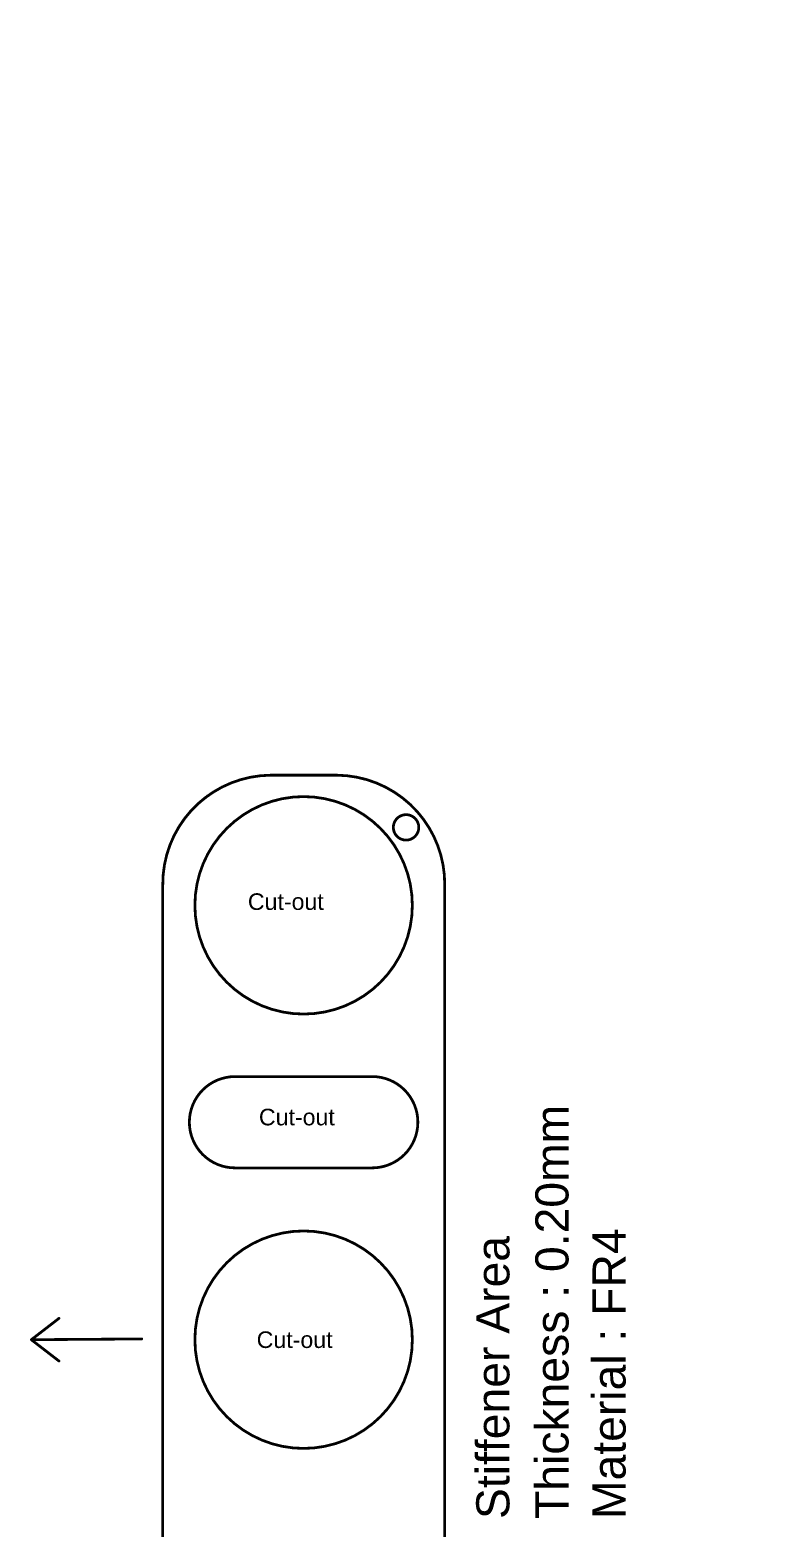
# Model space of a CAD drawing. Header units: inches. Extents: x -17 to 443, y -40 to 218.
# Drawn here: x 103.7 to 138.3, y -5.3 to 63.6 of the extents above; entities that cross this region are included whole.
import ezdxf

# ---------------------------------------------------------------- set-up
doc = ezdxf.new("R2010")
doc.units = ezdxf.units.IN
for name, color, linetype in [('Board Outline', 216, 'Continuous'), ('Bottom Layer', 5, 'Continuous'), ('Fabrication', 76, 'Continuous')]:
    doc.layers.add(name, color=color, linetype=linetype)
doc.styles.add('Arial', font='', dxfattribs={"height": 0.2})
doc.styles.get('Arial').set_extended_font_data('Arial')

msp = doc.modelspace()

# ---------------------------------------------------------------- linework, layer by layer
at = {"layer": 'Board Outline', "const_width": 0.127}
for points in [[(122.53, 130.003, -0.413783), (204.865, 47.835)], [(122.561, 125.533, -0.413672), (200.395, 47.828)], [(119.531, 120.843, -0.413759), (187.851, 52.659)], [(119.532, 116.373, -0.413759), (183.381, 52.651)], [(126.633, 82.916, -0.310195), (148.498, 51.179)], [(125.033, 78.742, -0.310195), (144.028, 51.171)]]:
    msp.add_lwpolyline(points, format="xyb", dxfattribs=at)
at = {"layer": 'Bottom Layer', "const_width": 0.305}
for points in [[(122.558, 128.802, -0.414214), (203.667, 47.792)], [(122.558, 128.141, -0.414214), (202.982, 47.827)], [(122.558, 127.481, -0.414214), (202.332, 47.827)], [(122.558, 126.821, -0.414214), (201.682, 47.827)], [(119.536, 119.632, -0.414214), (186.627, 52.653)], [(119.536, 118.972, -0.414214), (185.977, 52.653)], [(119.536, 118.312, -0.414213), (185.327, 52.653)], [(119.536, 117.651, -0.414214), (184.677, 52.653)], [(124.354, 81.933, -0.318827), (146.62, 51.305)], [(124.823, 82.453, -0.316333), (147.279, 51.243)], [(124.254, 81.257, -0.317468), (145.97, 51.255)], [(124.324, 80.509, -0.314144), (145.32, 51.18)]]:
    msp.add_lwpolyline(points, format="xyb", dxfattribs=at)
at = {"layer": 'Fabrication'}
for points, const_width in [([(122.53, 130.003, -0.413783), (204.865, 47.835)], 0.254), ([(122.561, 125.533, -0.413672), (200.395, 47.828)], 0.254), ([(119.531, 120.843, -0.413759), (187.851, 52.659)], 0.254), ([(119.532, 116.373, -0.413759), (183.381, 52.651)], 0.254), ([(126.633, 82.916, -0.310195), (148.498, 51.179)], 0.254), ([(125.033, 78.742, -0.310195), (144.028, 51.171)], 0.254), ([(109.814, 24.246, -0.414214), (114.757, 29.302)], 0.127), ([(117.837, 29.302, -0.414214), (122.78, 24.246)], 0.127), ([(109.814, 24.246, -0.244175), (111.892, 28.36)], 0.127), ([(111.652, 14.829, -0.198912), (113.137, 15.444)], 0.127), ([(119.445, 15.444, -0.198912), (120.93, 14.829)], 0.127), ([(111.037, 13.344, -0.198912), (111.652, 14.829)], 0.127), ([(120.93, 14.829, -0.198912), (121.545, 13.344)], 0.127), ([(111.652, 11.859, -0.198912), (111.037, 13.344)], 0.127), ([(121.545, 13.344, -0.198912), (120.93, 11.859)], 0.127), ([(113.137, 11.244, -0.198912), (111.652, 11.859)], 0.127), ([(120.93, 11.859, -0.198912), (119.445, 11.244)], 0.127)]:
    msp.add_lwpolyline(points, format="xyb", dxfattribs=dict(at, const_width=const_width))
at = {"layer": 'Fabrication', "const_width": 0.127}
for points in [[(114.757, 29.302), (117.837, 29.302)], [(109.814, -17.635), (109.814, 24.246)], [(122.78, 24.246), (122.78, -17.635)], [(113.137, 15.444), (119.445, 15.444)], [(113.137, 11.244), (119.445, 11.244)], [(103.769, 3.343), (105.039, 4.324)], [(103.769, 3.343), (108.849, 3.379)], [(103.769, 3.343), (105.039, 2.363)]]:
    msp.add_lwpolyline(points, dxfattribs=at)
at = {"layer": 'Fabrication'}
for points, const_width in [([(114.726, 29.302, 1), (114.789, 29.302, 1)], 0.0635), ([(114.726, 29.302, 1), (114.789, 29.302, 1)], 0.0635), ([(117.805, 29.302, 1), (117.869, 29.302, 1)], 0.0635), ([(117.805, 29.302, 1), (117.869, 29.302, 1)], 0.0635), ([(121.291, 23.318, 1), (111.291, 23.318, 1)], 0.127), ([(111.86, 28.36, 1), (111.924, 28.36, 1)], 0.0635), ([(121.587, 26.902, 1), (120.418, 26.902, 1)], 0.127), ([(120.386, 26.902, 1), (120.45, 26.902, 1)], 0.0635), ([(121.555, 26.902, 1), (121.618, 26.902, 1)], 0.0635), ([(109.782, 24.246, 1), (109.846, 24.246, 1)], 0.0635), ([(109.782, 24.246, 1), (109.846, 24.246, 1)], 0.0635), ([(109.782, 24.246, 1), (109.846, 24.246, 1)], 0.0635), ([(122.749, 24.246, 1), (122.812, 24.246, 1)], 0.0635), ([(122.749, 24.246, 1), (122.812, 24.246, 1)], 0.0635), ([(111.259, 23.318, 1), (111.323, 23.318, 1)], 0.0635), ([(121.259, 23.318, 1), (121.323, 23.318, 1)], 0.0635), ([(113.105, 15.444, 1), (113.169, 15.444, 1)], 0.0635), ([(113.105, 15.444, 1), (113.169, 15.444, 1)], 0.0635), ([(119.413, 15.444, 1), (119.477, 15.444, 1)], 0.0635), ([(119.413, 15.444, 1), (119.477, 15.444, 1)], 0.0635), ([(111.62, 14.829, 1), (111.684, 14.829, 1)], 0.0635), ([(111.62, 14.829, 1), (111.684, 14.829, 1)], 0.0635), ([(120.898, 14.829, 1), (120.962, 14.829, 1)], 0.0635), ([(120.898, 14.829, 1), (120.962, 14.829, 1)], 0.0635), ([(111.005, 13.344, 1), (111.069, 13.344, 1)], 0.0635), ([(111.005, 13.344, 1), (111.069, 13.344, 1)], 0.0635), ([(121.513, 13.344, 1), (121.577, 13.344, 1)], 0.0635), ([(121.513, 13.344, 1), (121.577, 13.344, 1)], 0.0635), ([(111.62, 11.859, 1), (111.684, 11.859, 1)], 0.0635), ([(111.62, 11.859, 1), (111.684, 11.859, 1)], 0.0635), ([(120.898, 11.859, 1), (120.962, 11.859, 1)], 0.0635), ([(120.898, 11.859, 1), (120.962, 11.859, 1)], 0.0635), ([(113.105, 11.244, 1), (113.169, 11.244, 1)], 0.0635), ([(113.105, 11.244, 1), (113.169, 11.244, 1)], 0.0635), ([(119.413, 11.244, 1), (119.477, 11.244, 1)], 0.0635), ([(119.413, 11.244, 1), (119.477, 11.244, 1)], 0.0635), ([(121.291, 3.344, 1), (111.291, 3.344, 1)], 0.127), ([(105.007, 4.324, 1), (105.07, 4.324, 1)], 0.0635), ([(108.817, 3.379, 1), (108.88, 3.379, 1)], 0.0635), ([(103.737, 3.343, 1), (103.8, 3.343, 1)], 0.0635), ([(103.737, 3.343, 1), (103.8, 3.343, 1)], 0.0635), ([(103.737, 3.343, 1), (103.8, 3.343, 1)], 0.0635), ([(111.259, 3.344, 1), (111.323, 3.344, 1)], 0.0635), ([(121.259, 3.344, 1), (121.323, 3.344, 1)], 0.0635), ([(105.007, 2.363, 1), (105.07, 2.363, 1)], 0.0635)]:
    msp.add_lwpolyline(points, format="xyb", close=True, dxfattribs=dict(at, const_width=const_width))

# ---------------------------------------------------------------- texts
at = {"layer": 'Fabrication', "style": 'Arial'}
for p in [(113.727, 23.107), (114.235, 13.201), (114.132, 2.963)]:
    msp.add_text('Cut-out', height=0.762, dxfattribs=at).set_placement(p)
for s, p in [('Thickness : 0.20mm', (128.473, -4.902)), ('Material : FR4', (131.1, -4.902)), ('Stiffener Area', (125.755, -4.902))]:
    msp.add_text(s, height=1.524, rotation=90, dxfattribs=at).set_placement(p)

doc.saveas('drawing.dxf')
